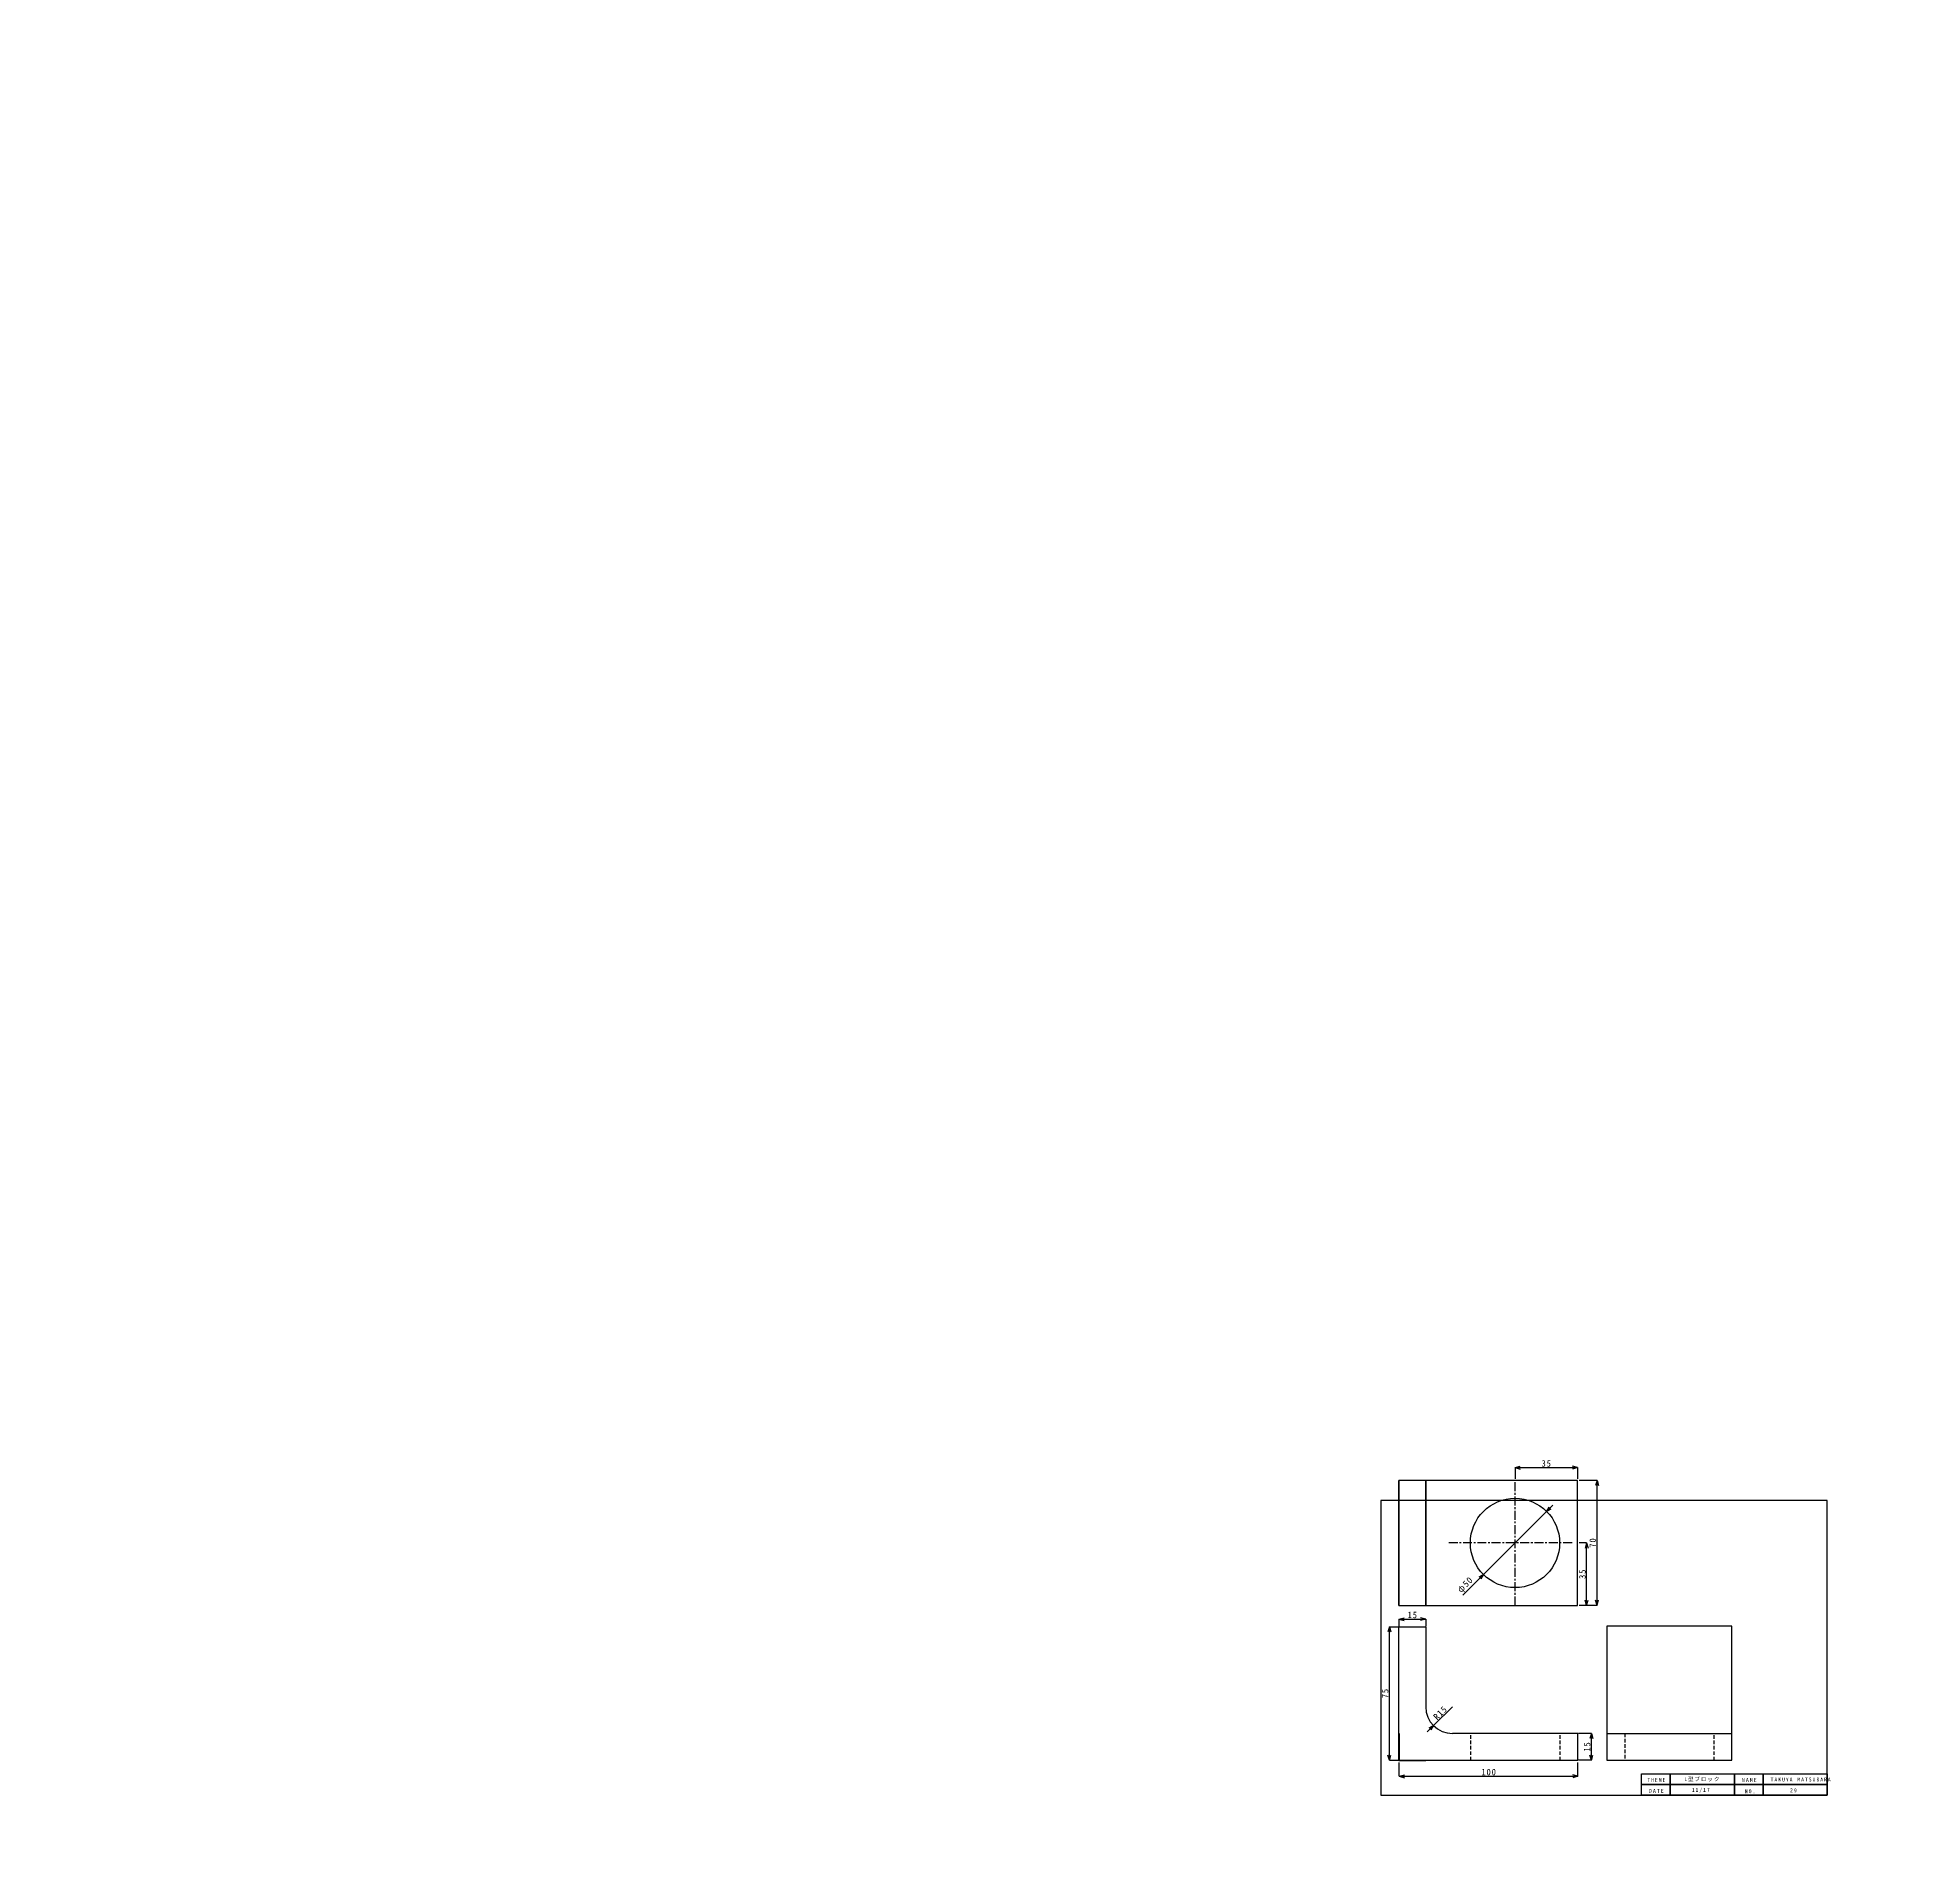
# Model space of a CAD drawing. Units: millimetres on the paper. Extents: x -1924 to 2076, y -2069 to 1931.
# Drawn here: x -882 to 160, y -118 to 907 of the extents above; entities that cross this region are included whole.
import ezdxf

# ---------------------------------------------------------------- set-up
doc = ezdxf.new("R2010")
doc.units = ezdxf.units.MM
doc.linetypes.add('CHAIN1', pattern=[8, 5, -1, 1, -1])
doc.linetypes.add('DASHED2', pattern=[3, 2, -1])
for name, color, linetype in [('0-0_外形線', 7, 'Continuous'), ('0-1_中心線', 5, 'CHAIN1'), ('0-2_かくれ線', 1, 'DASHED2'), ('0-3_寸法線', 3, 'Continuous')]:
    doc.layers.add(name, color=color, linetype=linetype)
doc.styles.add('ＭＳ ゴシック', font='')
doc.styles.get('ＭＳ ゴシック').set_extended_font_data('MS Gothic')

msp = doc.modelspace()

# ---------------------------------------------------------------- linework, layer by layer
at = {"layer": '0-0_外形線'}
for p, q in [((-119.637, 28.537), (-119.637, 98.537)), ((-104.637, 16.625), (-104.637, -28.132)), ((-119.434, -43.132), (-119.434, -58.132)), ((-19.434, -43.132), (-89.637, -43.132)), ((-19.434, -58.132), (-19.434, -43.132)), ((-3.171, -43.132), (66.829, -43.132)), ((-119.434, -58.132), (-19.434, -58.132)), ((-104.637, -58.132), (-104.637, -58.375)), ((-3.171, -58.132), (64.738, -58.132))]:
    msp.add_line(p, q, dxfattribs=at)
for points in [[(-119.637, 28.537), (-104.637, 28.537), (-104.637, 98.537), (-119.637, 98.537)], [(-104.637, 28.537), (-19.637, 28.537), (-19.637, 98.537), (-104.637, 98.537)], [(-129.756, -77.744), (120.244, -77.744), (120.244, 87.256), (-129.756, 87.256)], [(-3.171, -58.132), (66.829, -58.132), (66.829, 16.868), (-3.171, 16.868)], [(32.244, -71.744), (16.244, -71.744), (16.244, -65.744), (32.244, -65.744)], [(32.244, -77.744), (16.244, -77.744), (16.244, -71.744), (32.244, -71.744)], [(68.244, -71.744), (32.244, -71.744), (32.244, -65.744), (68.244, -65.744)], [(68.244, -77.744), (32.244, -77.744), (32.244, -71.744), (68.244, -71.744)], [(84.244, -71.744), (68.244, -71.744), (68.244, -65.744), (84.244, -65.744)], [(84.244, -77.744), (68.244, -77.744), (68.244, -71.744), (84.244, -71.744)], [(120.244, -71.744), (84.244, -71.744), (84.244, -65.744), (120.244, -65.744)], [(120.244, -77.744), (84.244, -77.744), (84.244, -71.744), (120.244, -71.744)]]:
    msp.add_lwpolyline(points, close=True, dxfattribs=at)
msp.add_lwpolyline([(-104.637, -58.375), (-119.637, -58.375), (-119.637, 16.625), (-104.637, 16.625)], dxfattribs=at)
for centre, radius in [((75.571, -69.23), 2000), ((-54.637, 63.537), 25)]:
    msp.add_circle(centre, radius, dxfattribs=at)
msp.add_arc((-89.637, -28.132), 15, 180, 270, dxfattribs=at)
at = {"layer": '0-1_中心線'}
for p, q in [((-54.637, 28.537), (-54.637, 98.537)), ((-22.724, 63.537), (-92.724, 63.537))]:
    msp.add_line(p, q, dxfattribs=at)
at = {"layer": '0-2_かくれ線'}
for p, q in [((-79.434, -58.132), (-79.434, -43.132)), ((-29.434, -58.132), (-29.434, -43.132)), ((6.829, -43.132), (6.829, -58.132)), ((56.829, -58.132), (56.829, -43.132))]:
    msp.add_line(p, q, dxfattribs=at)
at = {"layer": '0-3_寸法線'}
for p, q in [((-54.637, 105.694), (-51.739, 106.47)), ((-54.637, 105.694), (-19.637, 105.694)), ((-54.637, 105.694), (-51.739, 104.917)), ((-54.637, 105.694), (-54.637, 99.352)), ((-19.637, 105.694), (-22.535, 106.47)), ((-19.637, 105.694), (-22.535, 104.917)), ((-19.637, 105.694), (-19.637, 99.352)), ((-8.72, 98.537), (-18.761, 98.537)), ((-8.72, 98.537), (-9.496, 95.64)), ((-8.72, 28.537), (-8.72, 98.537)), ((-8.72, 98.537), (-7.943, 95.64)), ((-36.959, 81.215), (-72.315, 45.86)), ((-36.959, 81.215), (-34.361, 82.715)), ((-14.533, 63.537), (-18.761, 63.537)), ((-14.533, 63.537), (-15.309, 60.64)), ((-14.533, 28.537), (-14.533, 63.537)), ((-14.533, 63.537), (-13.756, 60.64)), ((-72.315, 45.86), (-83.805, 34.369)), ((-72.315, 45.86), (-74.913, 44.36)), ((-72.315, 45.86), (-73.815, 43.262)), ((-14.533, 28.537), (-15.309, 31.435)), ((-14.533, 28.537), (-13.756, 31.435)), ((-8.72, 28.537), (-9.496, 31.435)), ((-8.72, 28.537), (-7.943, 31.435)), ((-119.637, 20.875), (-116.739, 21.651)), ((-119.637, 20.875), (-104.637, 20.875)), ((-119.637, 20.875), (-116.739, 20.098)), ((-119.637, 20.875), (-119.637, 16.911)), ((-104.637, 20.875), (-107.535, 21.651)), ((-104.637, 20.875), (-107.535, 20.098)), ((-104.637, 20.875), (-104.637, 16.911)), ((-8.72, 28.537), (-18.761, 28.537)), ((-14.533, 28.537), (-18.761, 28.537)), ((-124.983, 16.625), (-125.76, 13.728)), ((-124.983, -58.132), (-124.983, 16.625)), ((-124.983, 16.625), (-124.207, 13.728)), ((-124.983, 16.625), (-119.698, 16.625)), ((-89.637, -28.132), (-100.244, -38.738)), ((-100.244, -38.738), (-103.779, -42.274)), ((-100.244, -38.738), (-102.842, -40.238)), ((-100.244, -38.738), (-101.744, -41.336)), ((-11.891, -43.132), (-19.025, -43.132)), ((-11.891, -43.132), (-12.667, -46.029)), ((-11.891, -58.132), (-11.891, -43.132)), ((-11.891, -43.132), (-11.114, -46.029)), ((-124.983, -58.132), (-125.76, -55.234)), ((-124.983, -58.132), (-124.207, -55.234)), ((-124.983, -58.132), (-119.698, -58.132)), ((-119.434, -67.116), (-119.434, -59.453)), ((-19.434, -67.116), (-19.434, -59.453)), ((-11.891, -58.132), (-19.025, -58.132)), ((-11.891, -58.132), (-12.667, -55.234)), ((-11.891, -58.132), (-11.114, -55.234)), ((-119.434, -67.116), (-116.536, -66.339)), ((-119.434, -67.116), (-19.434, -67.116)), ((-119.434, -67.116), (-116.536, -67.892)), ((-19.434, -67.116), (-22.332, -66.339)), ((-19.434, -67.116), (-22.332, -67.892))]:
    msp.add_line(p, q, dxfattribs=at)
msp.add_lwpolyline([(-33.424, 84.751), (-36.959, 81.215), (-35.459, 83.813)], dxfattribs=at)

# ---------------------------------------------------------------- texts
at = {"layer": '0-0_外形線', "char_height": 2.199, "attachment_point": 7, "style": 'ＭＳ ゴシック'}
for s, insert in [('\\T1.38;\\W0.85;THEME', (19.553, -70.286)), ('\\T1.18;L型ブロック', (40.164, -70.022)), ('\\T1.38;\\W0.9;NAME', (72.4, -70.286)), ('\\T1.4;\\W0.85;TAKUYA\\~MATSUBARA', (88.519, -70.022)), ('\\T1.38;\\W0.9;DATE', (20.346, -76.364)), ('\\T1.38;\\W0.85;11/17', (44.391, -76.364)), ('\\T1.38;\\W0.9;NO.', (73.986, -76.628)), ('\\T1.36;\\W0.9;29', (99.352, -76.1))]:
    msp.add_mtext(s, dxfattribs=dict(at, insert=insert))
at = {"layer": '0-3_寸法線', "char_height": 3.666, "attachment_point": 7, "style": 'ＭＳ ゴシック'}
for s, insert in [('\\T1.21;\\W0.95;35', (-39.762, 106.194)), ('\\T1.21;\\W0.95;15', (-114.762, 21.375)), ('\\T1.21;\\W0.95;100', (-73.434, -66.616))]:
    msp.add_mtext(s, dxfattribs=dict(at, insert=insert))
for s, insert, rotation in [('\\T1.21;\\W0.95;70', (-9.22, 60.912), 90), ('\\T1.15;φ50', (-84.159, 34.723), 45), ('\\T1.21;\\W0.95;35', (-15.033, 43.412), 90), ('\\T1.21;\\W0.95;75', (-125.483, -23.378), 90), ('\\T1.21;\\W0.95;R15', (-98.122, -35.91), 45), ('\\T1.21;\\W0.95;15', (-12.391, -53.257), 90)]:
    msp.add_mtext(s, dxfattribs=dict(at, insert=insert, rotation=rotation))

doc.saveas('drawing.dxf')
